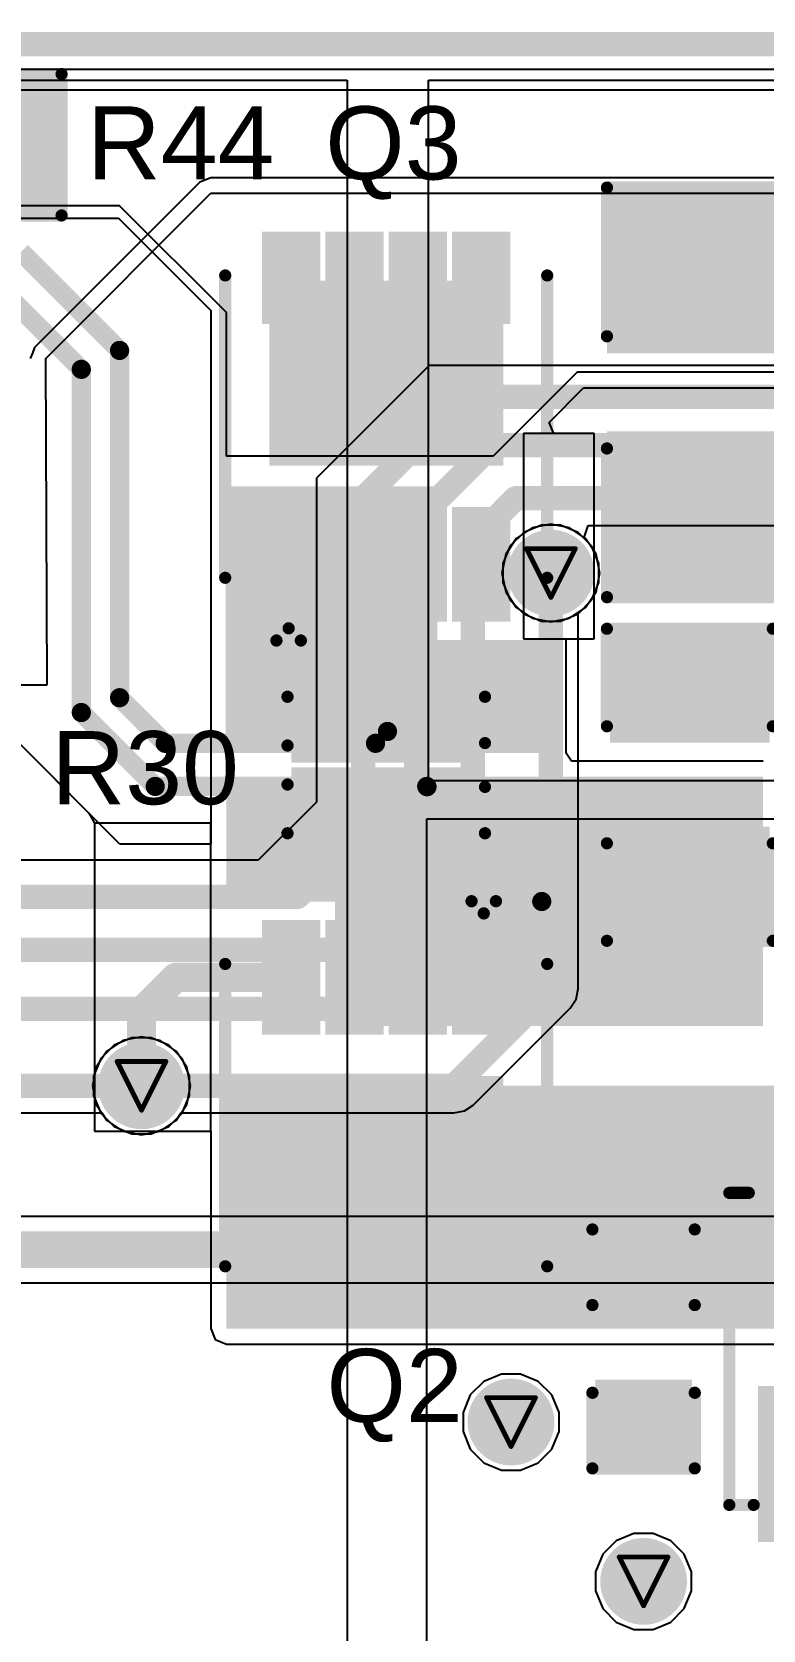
# Model space of a CAD drawing. Header units: inches. Extents: x 0 to 423, y -3 to 110.
# Drawn here: x 24.03 to 31.64, y 62.9 to 79.55 of the extents above; entities that cross this region are included whole.
import ezdxf

# ---------------------------------------------------------------- set-up
doc = ezdxf.new("R2010")
doc.units = ezdxf.units.IN
for name, color, linetype in [('Board Outline', 56, 'Continuous'), ('Bottom Layer', 5, 'Continuous'), ('Bottom Solder', 6, 'Continuous'), ('Drill Drawing', 1, 'Continuous'), ('Mechanical 1', 6, 'Continuous'), ('Mid Layer', 16, 'Continuous'), ('Mid Layer 2', 76, 'Continuous'), ('Top Layer', 1, 'Continuous'), ('Top Overlay', 2, 'Continuous'), ('Top Paste', 8, 'Continuous'), ('Top Solder', 216, 'Continuous'), ('Via Holes', 16, 'Continuous')]:
    doc.layers.add(name, color=color, linetype=linetype)
doc.styles.add('Arial', font='', dxfattribs={"height": 0.2})
doc.styles.get('Arial').set_extended_font_data('Arial')

# ---------------------------------------------------------------- blocks, each defined once
blk = doc.blocks.new('RES_0306_3')
at = {"layer": 'Top Layer'}
for points in [[(-0.575, -0.9), (-0.575, 0.9), (-0.125, 0.9), (-0.125, -0.9)], [(0.125, -0.9), (0.125, 0.9), (0.575, 0.9), (0.575, -0.9)]]:
    blk.add_hatch(color=1, dxfattribs=at).paths.add_polyline_path(points)
at = {"layer": 'Top Paste'}
for points in [[(-0.575, -0.9), (-0.575, 0.9), (-0.125, 0.9), (-0.125, -0.9)], [(0.125, -0.9), (0.125, 0.9), (0.575, 0.9), (0.575, -0.9)]]:
    blk.add_hatch(color=8, dxfattribs=at).paths.add_polyline_path(points)
at = {"layer": 'Top Solder'}
for points in [[(-0.677, -1.002), (-0.677, 1.002), (-0.023, 1.002), (-0.023, -1.002)], [(0.023, -1.002), (0.023, 1.002), (0.677, 1.002), (0.677, -1.002)]]:
    blk.add_hatch(color=216, dxfattribs=at).paths.add_polyline_path(points)
at = {"layer": 'Top Overlay'}
for points in [[(-0.711, 1.041, 0.127, 0.127, 0), (-0.711, -1.016, 0.127, 0.127, 0)], [(-0.711, 1.041, 0.127, 0.127, 0), (-0.203, 1.041, 0.127, 0.127, 0)], [(0.203, 1.041, 0.127, 0.127, 0), (0.711, 1.041, 0.127, 0.127, 0)], [(0.711, 1.041, 0.127, 0.127, 0), (0.711, -1.016, 0.127, 0.127, 0)], [(-0.711, -1.016, 0.127, 0.127, 0), (-0.229, -1.016, 0.127, 0.127, 0)], [(0.229, -1.016, 0.127, 0.127, 0), (0.711, -1.016, 0.127, 0.127, 0)]]:
    blk.add_lwpolyline(points, format="xyseb", dxfattribs=at)
for points in [[(-0.743, 1.041, 0.0635, 0.0635, 1), (-0.679, 1.041, 0.0635, 0.0635, 1)], [(-0.743, 1.041, 0.0635, 0.0635, 1), (-0.679, 1.041, 0.0635, 0.0635, 1)], [(-0.235, 1.041, 0.0635, 0.0635, 1), (-0.171, 1.041, 0.0635, 0.0635, 1)], [(0.171, 1.041, 0.0635, 0.0635, 1), (0.235, 1.041, 0.0635, 0.0635, 1)], [(0.679, 1.041, 0.0635, 0.0635, 1), (0.743, 1.041, 0.0635, 0.0635, 1)], [(0.679, 1.041, 0.0635, 0.0635, 1), (0.743, 1.041, 0.0635, 0.0635, 1)], [(-0.743, -1.016, 0.0635, 0.0635, 1), (-0.679, -1.016, 0.0635, 0.0635, 1)], [(-0.743, -1.016, 0.0635, 0.0635, 1), (-0.679, -1.016, 0.0635, 0.0635, 1)], [(-0.26, -1.016, 0.0635, 0.0635, 1), (-0.197, -1.016, 0.0635, 0.0635, 1)], [(0.197, -1.016, 0.0635, 0.0635, 1), (0.26, -1.016, 0.0635, 0.0635, 1)], [(0.679, -1.016, 0.0635, 0.0635, 1), (0.743, -1.016, 0.0635, 0.0635, 1)], [(0.679, -1.016, 0.0635, 0.0635, 1), (0.743, -1.016, 0.0635, 0.0635, 1)]]:
    blk.add_lwpolyline(points, format="xyseb", close=True, dxfattribs=at)
blk = doc.blocks.new('C____A_10')
at = {"layer": 'Top Layer'}
for points in [[(-1.91, 0.565), (-0.49, 0.565), (-0.49, -0.565), (-1.91, -0.565)], [(0.49, 0.565), (1.91, 0.565), (1.91, -0.565), (0.49, -0.565)]]:
    blk.add_hatch(color=1, dxfattribs=at).paths.add_polyline_path(points)
at = {"layer": 'Top Paste'}
for points in [[(-1.91, 0.565), (-0.49, 0.565), (-0.49, -0.565), (-1.91, -0.565)], [(0.49, 0.565), (1.91, 0.565), (1.91, -0.565), (0.49, -0.565)]]:
    blk.add_hatch(color=8, dxfattribs=at).paths.add_polyline_path(points)
at = {"layer": 'Top Solder'}
for points in [[(-2.012, 0.667), (-0.388, 0.667), (-0.388, -0.667), (-2.012, -0.667)], [(0.388, 0.667), (2.012, 0.667), (2.012, -0.667), (0.388, -0.667)]]:
    blk.add_hatch(color=216, dxfattribs=at).paths.add_polyline_path(points)
at = {"layer": 'Top Overlay'}
for points in [[(1.626, 0.965, 0.127, 0.127, 0), (-1.626, 0.965, 0.127, 0.127, 0)], [(-1.626, 0.762, 0.127, 0.127, 0), (-1.626, 0.965, 0.127, 0.127, 0)], [(1.626, 0.711, 0.127, 0.127, 0), (1.626, 0.965, 0.127, 0.127, 0)], [(-2.419, -0.275, 0.2, 0.2, 0), (-2.419, 0.325, 0.2, 0.2, 0)], [(-2.119, 0.025, 0.2, 0.2, 0), (-2.719, 0.025, 0.2, 0.2, 0)], [(1.626, -0.965, 0.127, 0.127, 0), (1.626, -0.711, 0.127, 0.127, 0)], [(-1.626, -0.965, 0.127, 0.127, 0), (-1.626, -0.762, 0.127, 0.127, 0)], [(1.626, -0.965, 0.127, 0.127, 0), (-1.626, -0.965, 0.127, 0.127, 0)]]:
    blk.add_lwpolyline(points, format="xyseb", dxfattribs=at)
for points in [[(-1.657, 0.965, 0.0635, 0.0635, 1), (-1.594, 0.965, 0.0635, 0.0635, 1)], [(-1.657, 0.965, 0.0635, 0.0635, 1), (-1.594, 0.965, 0.0635, 0.0635, 1)], [(1.594, 0.965, 0.0635, 0.0635, 1), (1.657, 0.965, 0.0635, 0.0635, 1)], [(1.594, 0.965, 0.0635, 0.0635, 1), (1.657, 0.965, 0.0635, 0.0635, 1)], [(-1.657, 0.762, 0.0635, 0.0635, 1), (-1.594, 0.762, 0.0635, 0.0635, 1)], [(1.594, 0.711, 0.0635, 0.0635, 1), (1.657, 0.711, 0.0635, 0.0635, 1)], [(-2.469, 0.325, 0.1, 0.1, 1), (-2.369, 0.325, 0.1, 0.1, 1)], [(-2.769, 0.025, 0.1, 0.1, 1), (-2.669, 0.025, 0.1, 0.1, 1)], [(-2.169, 0.025, 0.1, 0.1, 1), (-2.069, 0.025, 0.1, 0.1, 1)], [(-2.469, -0.275, 0.1, 0.1, 1), (-2.369, -0.275, 0.1, 0.1, 1)], [(1.594, -0.711, 0.0635, 0.0635, 1), (1.657, -0.711, 0.0635, 0.0635, 1)], [(-1.657, -0.762, 0.0635, 0.0635, 1), (-1.594, -0.762, 0.0635, 0.0635, 1)], [(-1.657, -0.965, 0.0635, 0.0635, 1), (-1.594, -0.965, 0.0635, 0.0635, 1)], [(-1.657, -0.965, 0.0635, 0.0635, 1), (-1.594, -0.965, 0.0635, 0.0635, 1)], [(1.594, -0.965, 0.0635, 0.0635, 1), (1.657, -0.965, 0.0635, 0.0635, 1)], [(1.594, -0.965, 0.0635, 0.0635, 1), (1.657, -0.965, 0.0635, 0.0635, 1)]]:
    blk.add_lwpolyline(points, format="xyseb", close=True, dxfattribs=at)
blk = doc.blocks.new('C___0603_11')
at = {"layer": 'Top Layer'}
for points in [[(-0.381, 0.445), (-0.381, -0.445), (-1.143, -0.445), (-1.143, 0.445)], [(1.143, 0.445), (1.143, -0.445), (0.381, -0.445), (0.381, 0.445)]]:
    blk.add_hatch(color=1, dxfattribs=at).paths.add_polyline_path(points)
at = {"layer": 'Top Paste'}
for points in [[(-0.381, 0.445), (-0.381, -0.445), (-1.143, -0.445), (-1.143, 0.445)], [(1.143, 0.445), (1.143, -0.445), (0.381, -0.445), (0.381, 0.445)]]:
    blk.add_hatch(color=8, dxfattribs=at).paths.add_polyline_path(points)
at = {"layer": 'Top Solder'}
for points in [[(-0.321, 0.504), (-0.321, -0.504), (-1.203, -0.504), (-1.203, 0.504)], [(1.203, 0.504), (1.203, -0.504), (0.321, -0.504), (0.321, 0.504)]]:
    blk.add_hatch(color=216, dxfattribs=at).paths.add_polyline_path(points)
at = {"layer": 'Top Overlay'}
for points in [[(-1.245, 0.533, 0.127, 0.127, 0), (-1.245, -0.533, 0.127, 0.127, 0)], [(-1.245, 0.533, 0.127, 0.127, 0), (-0.457, 0.533, 0.127, 0.127, 0)], [(0.457, 0.533, 0.127, 0.127, 0), (1.245, 0.533, 0.127, 0.127, 0)], [(1.245, 0.533, 0.127, 0.127, 0), (1.245, -0.533, 0.127, 0.127, 0)], [(-1.245, -0.533, 0.127, 0.127, 0), (-0.457, -0.533, 0.127, 0.127, 0)], [(0.457, -0.533, 0.127, 0.127, 0), (1.245, -0.533, 0.127, 0.127, 0)]]:
    blk.add_lwpolyline(points, format="xyseb", dxfattribs=at)
for points in [[(-1.276, 0.533, 0.0635, 0.0635, 1), (-1.213, 0.533, 0.0635, 0.0635, 1)], [(-1.276, 0.533, 0.0635, 0.0635, 1), (-1.213, 0.533, 0.0635, 0.0635, 1)], [(-0.489, 0.533, 0.0635, 0.0635, 1), (-0.425, 0.533, 0.0635, 0.0635, 1)], [(0.425, 0.533, 0.0635, 0.0635, 1), (0.489, 0.533, 0.0635, 0.0635, 1)], [(1.213, 0.533, 0.0635, 0.0635, 1), (1.276, 0.533, 0.0635, 0.0635, 1)], [(1.213, 0.533, 0.0635, 0.0635, 1), (1.276, 0.533, 0.0635, 0.0635, 1)], [(-1.276, -0.533, 0.0635, 0.0635, 1), (-1.213, -0.533, 0.0635, 0.0635, 1)], [(-1.276, -0.533, 0.0635, 0.0635, 1), (-1.213, -0.533, 0.0635, 0.0635, 1)], [(-0.489, -0.533, 0.0635, 0.0635, 1), (-0.425, -0.533, 0.0635, 0.0635, 1)], [(0.425, -0.533, 0.0635, 0.0635, 1), (0.489, -0.533, 0.0635, 0.0635, 1)], [(1.213, -0.533, 0.0635, 0.0635, 1), (1.276, -0.533, 0.0635, 0.0635, 1)], [(1.213, -0.533, 0.0635, 0.0635, 1), (1.276, -0.533, 0.0635, 0.0635, 1)]]:
    blk.add_lwpolyline(points, format="xyseb", close=True, dxfattribs=at)
blk = doc.blocks.new('RES_0805_13')
at = {"layer": 'Top Layer'}
for points in [[(-1.524, 0.635), (-0.508, 0.635), (-0.508, -0.635), (-1.524, -0.635)], [(0.508, 0.635), (1.524, 0.635), (1.524, -0.635), (0.508, -0.635)]]:
    blk.add_hatch(color=1, dxfattribs=at).paths.add_polyline_path(points)
at = {"layer": 'Top Paste'}
for points in [[(-1.524, 0.635), (-0.508, 0.635), (-0.508, -0.635), (-1.524, -0.635)], [(0.508, 0.635), (1.524, 0.635), (1.524, -0.635), (0.508, -0.635)]]:
    blk.add_hatch(color=8, dxfattribs=at).paths.add_polyline_path(points)
at = {"layer": 'Top Solder'}
for points in [[(-1.6256, 0.7366), (-0.4064, 0.7366), (-0.4064, -0.7366), (-1.6256, -0.7366)], [(0.4064, 0.7366), (1.6256, 0.7366), (1.6256, -0.7366), (0.4064, -0.7366)]]:
    blk.add_hatch(color=216, dxfattribs=at).paths.add_polyline_path(points)
at = {"layer": 'Top Overlay'}
for points in [[(-1.6256, -0.7366, 0.127, 0.127, 0), (-1.6256, 0.7366, 0.127, 0.127, 0)], [(-1.6256, 0.7366, 0.127, 0.127, 0), (1.6256, 0.7366, 0.127, 0.127, 0)], [(1.6256, -0.7366, 0.127, 0.127, 0), (1.6256, 0.7366, 0.127, 0.127, 0)], [(-1.6256, -0.7366, 0.127, 0.127, 0), (1.6256, -0.7366, 0.127, 0.127, 0)]]:
    blk.add_lwpolyline(points, format="xyseb", dxfattribs=at)
for points in [[(-1.65735, 0.7366, 0.0635, 0.0635, 1), (-1.59385, 0.7366, 0.0635, 0.0635, 1)], [(-1.65735, 0.7366, 0.0635, 0.0635, 1), (-1.59385, 0.7366, 0.0635, 0.0635, 1)], [(1.59385, 0.7366, 0.0635, 0.0635, 1), (1.65735, 0.7366, 0.0635, 0.0635, 1)], [(1.59385, 0.7366, 0.0635, 0.0635, 1), (1.65735, 0.7366, 0.0635, 0.0635, 1)], [(-1.65735, -0.7366, 0.0635, 0.0635, 1), (-1.59385, -0.7366, 0.0635, 0.0635, 1)], [(-1.65735, -0.7366, 0.0635, 0.0635, 1), (-1.59385, -0.7366, 0.0635, 0.0635, 1)], [(1.59385, -0.7366, 0.0635, 0.0635, 1), (1.65735, -0.7366, 0.0635, 0.0635, 1)], [(1.59385, -0.7366, 0.0635, 0.0635, 1), (1.65735, -0.7366, 0.0635, 0.0635, 1)]]:
    blk.add_lwpolyline(points, format="xyseb", close=True, dxfattribs=at)
blk = doc.blocks.new('P____PAK__1212_8_18')
at = {"layer": 'Top Layer'}
for points in [[(-1.987, 1.193), (-0.997, 1.193), (-0.997, 0.788), (-1.987, 0.788)], [(1.113, 1.193), (1.873, 1.193), (1.873, 0.788), (1.113, 0.788)], [(-0.362, 1.117), (1.363, 1.117), (1.363, -1.117), (-0.362, -1.117)], [(-1.987, 0.532), (-0.997, 0.532), (-0.997, 0.127), (-1.987, 0.127)], [(1.113, 0.532), (1.873, 0.532), (1.873, 0.127), (1.113, 0.127)], [(-1.987, -0.127), (-0.997, -0.127), (-0.997, -0.532), (-1.987, -0.532)], [(1.113, -0.127), (1.873, -0.127), (1.873, -0.532), (1.113, -0.532)], [(-1.987, -0.788), (-0.997, -0.788), (-0.997, -1.193), (-1.987, -1.193)], [(1.113, -0.788), (1.873, -0.788), (1.873, -1.193), (1.113, -1.193)]]:
    blk.add_hatch(color=1, dxfattribs=at).paths.add_polyline_path(points)
at = {"layer": 'Top Paste'}
for points in [[(-1.987, 1.193), (-0.997, 1.193), (-0.997, 0.788), (-1.987, 0.788)], [(1.113, 1.193), (1.873, 1.193), (1.873, 0.788), (1.113, 0.788)], [(-0.362, 1.117), (1.363, 1.117), (1.363, -1.117), (-0.362, -1.117)], [(-1.987, 0.532), (-0.997, 0.532), (-0.997, 0.127), (-1.987, 0.127)], [(1.113, 0.532), (1.873, 0.532), (1.873, 0.127), (1.113, 0.127)], [(-1.987, -0.127), (-0.997, -0.127), (-0.997, -0.532), (-1.987, -0.532)], [(1.113, -0.127), (1.873, -0.127), (1.873, -0.532), (1.113, -0.532)], [(-1.987, -0.788), (-0.997, -0.788), (-0.997, -1.193), (-1.987, -1.193)], [(1.113, -0.788), (1.873, -0.788), (1.873, -1.193), (1.113, -1.193)]]:
    blk.add_hatch(color=8, dxfattribs=at).paths.add_polyline_path(points)
at = {"layer": 'Top Solder'}
for points in [[(-2.089, 1.294), (-0.896, 1.294), (-0.896, 0.686), (-2.089, 0.686)], [(-0.464, 1.219), (1.464, 1.219), (1.464, -1.219), (-0.464, -1.219)], [(1.011, 1.294), (1.974, 1.294), (1.974, 0.686), (1.011, 0.686)], [(-2.089, 0.634), (-0.896, 0.634), (-0.896, 0.026), (-2.089, 0.026)], [(1.011, 0.634), (1.974, 0.634), (1.974, 0.026), (1.011, 0.026)], [(-2.089, -0.026), (-0.896, -0.026), (-0.896, -0.634), (-2.089, -0.634)], [(1.011, -0.026), (1.974, -0.026), (1.974, -0.634), (1.011, -0.634)], [(-2.089, -0.686), (-0.896, -0.686), (-0.896, -1.294), (-2.089, -1.294)], [(1.011, -0.686), (1.974, -0.686), (1.974, -1.294), (1.011, -1.294)]]:
    blk.add_hatch(color=216, dxfattribs=at).paths.add_polyline_path(points)
at = {"layer": 'Top Overlay'}
for points in [[(-1.632, 1.677, 0.127, 0.127, 0), (1.518, 1.677, 0.127, 0.127, 0)], [(-2.286, 1.143, 0.127, 0.127, 0), (-2.159, 1.016, 0.127, 0.127, 0)], [(-2.286, 1.143, 0.127, 0.127, 0), (-2.286, 0.889, 0.127, 0.127, 0)], [(-2.159, 1.016, 0.127, 0.127, 0), (-2.286, 0.889, 0.127, 0.127, 0)], [(-1.632, -1.677, 0.127, 0.127, 0), (1.518, -1.677, 0.127, 0.127, 0)]]:
    blk.add_lwpolyline(points, format="xyseb", dxfattribs=at)
for points in [[(-1.664, 1.677, 0.0635, 0.0635, 1), (-1.601, 1.677, 0.0635, 0.0635, 1)], [(1.486, 1.677, 0.0635, 0.0635, 1), (1.549, 1.677, 0.0635, 0.0635, 1)], [(-2.318, 1.143, 0.0635, 0.0635, 1), (-2.254, 1.143, 0.0635, 0.0635, 1)], [(-2.318, 1.143, 0.0635, 0.0635, 1), (-2.254, 1.143, 0.0635, 0.0635, 1)], [(-2.191, 1.016, 0.0635, 0.0635, 1), (-2.127, 1.016, 0.0635, 0.0635, 1)], [(-2.191, 1.016, 0.0635, 0.0635, 1), (-2.127, 1.016, 0.0635, 0.0635, 1)], [(-2.318, 0.889, 0.0635, 0.0635, 1), (-2.254, 0.889, 0.0635, 0.0635, 1)], [(-2.318, 0.889, 0.0635, 0.0635, 1), (-2.254, 0.889, 0.0635, 0.0635, 1)], [(-1.664, -1.677, 0.0635, 0.0635, 1), (-1.601, -1.677, 0.0635, 0.0635, 1)], [(1.486, -1.677, 0.0635, 0.0635, 1), (1.549, -1.677, 0.0635, 0.0635, 1)]]:
    blk.add_lwpolyline(points, format="xyseb", close=True, dxfattribs=at)
blk = doc.blocks.new('P____PAK__1212_8_19')
at = {"layer": 'Top Layer'}
for points in [[(-1.987, 1.193), (-0.997, 1.193), (-0.997, 0.788), (-1.987, 0.788)], [(1.113, 1.193), (1.873, 1.193), (1.873, 0.788), (1.113, 0.788)], [(-0.362, 1.117), (1.363, 1.117), (1.363, -1.117), (-0.362, -1.117)], [(-1.987, 0.532), (-0.997, 0.532), (-0.997, 0.127), (-1.987, 0.127)], [(1.113, 0.532), (1.873, 0.532), (1.873, 0.127), (1.113, 0.127)], [(-1.987, -0.127), (-0.997, -0.127), (-0.997, -0.532), (-1.987, -0.532)], [(1.113, -0.127), (1.873, -0.127), (1.873, -0.532), (1.113, -0.532)], [(-1.987, -0.788), (-0.997, -0.788), (-0.997, -1.193), (-1.987, -1.193)], [(1.113, -0.788), (1.873, -0.788), (1.873, -1.193), (1.113, -1.193)]]:
    blk.add_hatch(color=1, dxfattribs=at).paths.add_polyline_path(points)
at = {"layer": 'Top Paste'}
for points in [[(-1.987, 1.193), (-0.997, 1.193), (-0.997, 0.788), (-1.987, 0.788)], [(1.113, 1.193), (1.873, 1.193), (1.873, 0.788), (1.113, 0.788)], [(-0.362, 1.117), (1.363, 1.117), (1.363, -1.117), (-0.362, -1.117)], [(-1.987, 0.532), (-0.997, 0.532), (-0.997, 0.127), (-1.987, 0.127)], [(1.113, 0.532), (1.873, 0.532), (1.873, 0.127), (1.113, 0.127)], [(-1.987, -0.127), (-0.997, -0.127), (-0.997, -0.532), (-1.987, -0.532)], [(1.113, -0.127), (1.873, -0.127), (1.873, -0.532), (1.113, -0.532)], [(-1.987, -0.788), (-0.997, -0.788), (-0.997, -1.193), (-1.987, -1.193)], [(1.113, -0.788), (1.873, -0.788), (1.873, -1.193), (1.113, -1.193)]]:
    blk.add_hatch(color=8, dxfattribs=at).paths.add_polyline_path(points)
at = {"layer": 'Top Solder'}
for points in [[(-2.089, 1.294), (-0.896, 1.294), (-0.896, 0.686), (-2.089, 0.686)], [(-0.464, 1.219), (1.464, 1.219), (1.464, -1.219), (-0.464, -1.219)], [(1.011, 1.294), (1.974, 1.294), (1.974, 0.686), (1.011, 0.686)], [(-2.089, 0.634), (-0.896, 0.634), (-0.896, 0.026), (-2.089, 0.026)], [(1.011, 0.634), (1.974, 0.634), (1.974, 0.026), (1.011, 0.026)], [(-2.089, -0.026), (-0.896, -0.026), (-0.896, -0.634), (-2.089, -0.634)], [(1.011, -0.026), (1.974, -0.026), (1.974, -0.634), (1.011, -0.634)], [(-2.089, -0.686), (-0.896, -0.686), (-0.896, -1.294), (-2.089, -1.294)], [(1.011, -0.686), (1.974, -0.686), (1.974, -1.294), (1.011, -1.294)]]:
    blk.add_hatch(color=216, dxfattribs=at).paths.add_polyline_path(points)
at = {"layer": 'Top Overlay'}
for points in [[(1.518, 1.677, 0.127, 0.127, 0), (-1.632, 1.677, 0.127, 0.127, 0)], [(-2.159, 1.016, 0.127, 0.127, 0), (-2.286, 1.143, 0.127, 0.127, 0)], [(-2.286, 0.889, 0.127, 0.127, 0), (-2.286, 1.143, 0.127, 0.127, 0)], [(-2.286, 0.889, 0.127, 0.127, 0), (-2.159, 1.016, 0.127, 0.127, 0)], [(1.518, -1.677, 0.127, 0.127, 0), (-1.632, -1.677, 0.127, 0.127, 0)]]:
    blk.add_lwpolyline(points, format="xyseb", dxfattribs=at)
for points in [[(-1.664, 1.677, 0.0635, 0.0635, 1), (-1.601, 1.677, 0.0635, 0.0635, 1)], [(1.486, 1.677, 0.0635, 0.0635, 1), (1.549, 1.677, 0.0635, 0.0635, 1)], [(-2.318, 1.143, 0.0635, 0.0635, 1), (-2.254, 1.143, 0.0635, 0.0635, 1)], [(-2.318, 1.143, 0.0635, 0.0635, 1), (-2.254, 1.143, 0.0635, 0.0635, 1)], [(-2.191, 1.016, 0.0635, 0.0635, 1), (-2.127, 1.016, 0.0635, 0.0635, 1)], [(-2.191, 1.016, 0.0635, 0.0635, 1), (-2.127, 1.016, 0.0635, 0.0635, 1)], [(-2.318, 0.889, 0.0635, 0.0635, 1), (-2.254, 0.889, 0.0635, 0.0635, 1)], [(-2.318, 0.889, 0.0635, 0.0635, 1), (-2.254, 0.889, 0.0635, 0.0635, 1)], [(-1.664, -1.677, 0.0635, 0.0635, 1), (-1.601, -1.677, 0.0635, 0.0635, 1)], [(1.486, -1.677, 0.0635, 0.0635, 1), (1.549, -1.677, 0.0635, 0.0635, 1)]]:
    blk.add_lwpolyline(points, format="xyseb", close=True, dxfattribs=at)
blk = doc.blocks.new('C___1210_43')
at = {"layer": 'Top Layer'}
for points in [[(-2.032, 1.397), (-0.508, 1.397), (-0.508, -1.397), (-2.032, -1.397)], [(0.508, 1.397), (2.032, 1.397), (2.032, -1.397), (0.508, -1.397)]]:
    blk.add_hatch(color=1, dxfattribs=at).paths.add_polyline_path(points)
at = {"layer": 'Top Paste'}
for points in [[(-2.032, 1.397), (-0.508, 1.397), (-0.508, -1.397), (-2.032, -1.397)], [(0.508, 1.397), (2.032, 1.397), (2.032, -1.397), (0.508, -1.397)]]:
    blk.add_hatch(color=8, dxfattribs=at).paths.add_polyline_path(points)
at = {"layer": 'Top Solder'}
for points in [[(-2.1336, 1.4986), (-0.4064, 1.4986), (-0.4064, -1.4986), (-2.1336, -1.4986)], [(0.4064, 1.4986), (2.1336, 1.4986), (2.1336, -1.4986), (0.4064, -1.4986)]]:
    blk.add_hatch(color=216, dxfattribs=at).paths.add_polyline_path(points)
at = {"layer": 'Top Overlay'}
for points in [[(-2.1336, 1.4986, 0.127, 0.127, 0), (-0.5842, 1.4986, 0.127, 0.127, 0)], [(-2.1336, 1.4986, 0.127, 0.127, 0), (-2.1336, -1.4986, 0.127, 0.127, 0)], [(0.5842, 1.4986, 0.127, 0.127, 0), (2.1336, 1.4986, 0.127, 0.127, 0)], [(2.1336, 1.4986, 0.127, 0.127, 0), (2.1336, -1.4986, 0.127, 0.127, 0)], [(-2.1336, -1.4986, 0.127, 0.127, 0), (-0.5842, -1.4986, 0.127, 0.127, 0)], [(0.5842, -1.4986, 0.127, 0.127, 0), (2.1336, -1.4986, 0.127, 0.127, 0)]]:
    blk.add_lwpolyline(points, format="xyseb", dxfattribs=at)
for points in [[(-2.16535, 1.4986, 0.0635, 0.0635, 1), (-2.10185, 1.4986, 0.0635, 0.0635, 1)], [(-2.16535, 1.4986, 0.0635, 0.0635, 1), (-2.10185, 1.4986, 0.0635, 0.0635, 1)], [(-0.61595, 1.4986, 0.0635, 0.0635, 1), (-0.55245, 1.4986, 0.0635, 0.0635, 1)], [(0.55245, 1.4986, 0.0635, 0.0635, 1), (0.61595, 1.4986, 0.0635, 0.0635, 1)], [(2.10185, 1.4986, 0.0635, 0.0635, 1), (2.16535, 1.4986, 0.0635, 0.0635, 1)], [(2.10185, 1.4986, 0.0635, 0.0635, 1), (2.16535, 1.4986, 0.0635, 0.0635, 1)], [(-2.16535, -1.4986, 0.0635, 0.0635, 1), (-2.10185, -1.4986, 0.0635, 0.0635, 1)], [(-2.16535, -1.4986, 0.0635, 0.0635, 1), (-2.10185, -1.4986, 0.0635, 0.0635, 1)], [(-0.61595, -1.4986, 0.0635, 0.0635, 1), (-0.55245, -1.4986, 0.0635, 0.0635, 1)], [(0.55245, -1.4986, 0.0635, 0.0635, 1), (0.61595, -1.4986, 0.0635, 0.0635, 1)], [(2.10185, -1.4986, 0.0635, 0.0635, 1), (2.16535, -1.4986, 0.0635, 0.0635, 1)], [(2.10185, -1.4986, 0.0635, 0.0635, 1), (2.16535, -1.4986, 0.0635, 0.0635, 1)]]:
    blk.add_lwpolyline(points, format="xyseb", close=True, dxfattribs=at)
blk = doc.blocks.new('C___0805_44')
at = {"layer": 'Top Layer'}
for points in [[(-1.524, 0.762), (-0.508, 0.762), (-0.508, -0.762), (-1.524, -0.762)], [(0.508, 0.762), (1.524, 0.762), (1.524, -0.762), (0.508, -0.762)]]:
    blk.add_hatch(color=1, dxfattribs=at).paths.add_polyline_path(points)
at = {"layer": 'Top Paste'}
for points in [[(-1.524, 0.762), (-0.508, 0.762), (-0.508, -0.762), (-1.524, -0.762)], [(0.508, 0.762), (1.524, 0.762), (1.524, -0.762), (0.508, -0.762)]]:
    blk.add_hatch(color=8, dxfattribs=at).paths.add_polyline_path(points)
at = {"layer": 'Top Solder'}
for points in [[(-1.594, 0.832), (-0.438, 0.832), (-0.438, -0.832), (-1.594, -0.832)], [(0.438, 0.832), (1.594, 0.832), (1.594, -0.832), (0.438, -0.832)]]:
    blk.add_hatch(color=216, dxfattribs=at).paths.add_polyline_path(points)
at = {"layer": 'Top Overlay'}
for points in [[(-0.61, 0.864, 0.127, 0.127, 0), (-1.626, 0.864, 0.127, 0.127, 0)], [(-1.626, -0.864, 0.127, 0.127, 0), (-1.626, 0.864, 0.127, 0.127, 0)], [(1.626, 0.864, 0.127, 0.127, 0), (0.61, 0.864, 0.127, 0.127, 0)], [(1.626, -0.864, 0.127, 0.127, 0), (1.626, 0.864, 0.127, 0.127, 0)], [(-0.61, -0.864, 0.127, 0.127, 0), (-1.626, -0.864, 0.127, 0.127, 0)], [(1.626, -0.864, 0.127, 0.127, 0), (0.61, -0.864, 0.127, 0.127, 0)]]:
    blk.add_lwpolyline(points, format="xyseb", dxfattribs=at)
for points in [[(-1.657, 0.864, 0.0635, 0.0635, 1), (-1.594, 0.864, 0.0635, 0.0635, 1)], [(-1.657, 0.864, 0.0635, 0.0635, 1), (-1.594, 0.864, 0.0635, 0.0635, 1)], [(-0.641, 0.864, 0.0635, 0.0635, 1), (-0.578, 0.864, 0.0635, 0.0635, 1)], [(0.578, 0.864, 0.0635, 0.0635, 1), (0.641, 0.864, 0.0635, 0.0635, 1)], [(1.594, 0.864, 0.0635, 0.0635, 1), (1.657, 0.864, 0.0635, 0.0635, 1)], [(1.594, 0.864, 0.0635, 0.0635, 1), (1.657, 0.864, 0.0635, 0.0635, 1)], [(-1.657, -0.864, 0.0635, 0.0635, 1), (-1.594, -0.864, 0.0635, 0.0635, 1)], [(-1.657, -0.864, 0.0635, 0.0635, 1), (-1.594, -0.864, 0.0635, 0.0635, 1)], [(-0.641, -0.864, 0.0635, 0.0635, 1), (-0.578, -0.864, 0.0635, 0.0635, 1)], [(0.578, -0.864, 0.0635, 0.0635, 1), (0.641, -0.864, 0.0635, 0.0635, 1)], [(1.594, -0.864, 0.0635, 0.0635, 1), (1.657, -0.864, 0.0635, 0.0635, 1)], [(1.594, -0.864, 0.0635, 0.0635, 1), (1.657, -0.864, 0.0635, 0.0635, 1)]]:
    blk.add_lwpolyline(points, format="xyseb", close=True, dxfattribs=at)

msp = doc.modelspace()

# ---------------------------------------------------------------- hatches: boundary and pattern name
at = {"layer": 'Bottom Layer'}
h = msp.add_hatch(color=5, dxfattribs=at)
edge = h.paths.add_edge_path()
edge.add_arc((29.435, 73.91), 0.35, 0, 360)
h = msp.add_hatch(color=5, dxfattribs=at)
edge = h.paths.add_edge_path()
edge.add_arc((25.17, 68.568), 0.35, 0, 360)
h = msp.add_hatch(color=5, dxfattribs=at)
edge = h.paths.add_edge_path()
edge.add_arc((29.019, 65.065), 0.35, 0, 360)
h = msp.add_hatch(color=5, dxfattribs=at)
edge = h.paths.add_edge_path()
edge.add_arc((30.4, 63.405), 0.35, 0, 360)
at = {"layer": 'Bottom Solder'}
h = msp.add_hatch(color=6, dxfattribs=at)
edge = h.paths.add_edge_path()
edge.add_arc((29.435, 73.91), 0.452, 0, 360)
h = msp.add_hatch(color=6, dxfattribs=at)
edge = h.paths.add_edge_path()
edge.add_arc((25.17, 68.568), 0.452, 0, 360)
h = msp.add_hatch(color=6, dxfattribs=at)
edge = h.paths.add_edge_path()
edge.add_arc((29.019, 65.065), 0.452, 0, 360)
h = msp.add_hatch(color=6, dxfattribs=at)
edge = h.paths.add_edge_path()
edge.add_arc((30.4, 63.405), 0.452, 0, 360)
at = {"layer": 'Mid Layer'}
h = msp.add_hatch(color=16, dxfattribs=at)
edge = h.paths.add_edge_path()
edge.add_arc((29.435, 73.91), 0.35, 0, 360)
h = msp.add_hatch(color=16, dxfattribs=at)
edge = h.paths.add_edge_path()
edge.add_arc((25.17, 68.568), 0.35, 0, 360)
h = msp.add_hatch(color=16, dxfattribs=at)
edge = h.paths.add_edge_path()
edge.add_arc((29.019, 65.065), 0.35, 0, 360)
h = msp.add_hatch(color=16, dxfattribs=at)
edge = h.paths.add_edge_path()
edge.add_arc((30.4, 63.405), 0.35, 0, 360)
at = {"layer": 'Mid Layer 2'}
h = msp.add_hatch(color=76, dxfattribs=at)
edge = h.paths.add_edge_path()
edge.add_arc((29.435, 73.91), 0.35, 0, 360)
h = msp.add_hatch(color=76, dxfattribs=at)
edge = h.paths.add_edge_path()
edge.add_arc((25.17, 68.568), 0.35, 0, 360)
h = msp.add_hatch(color=76, dxfattribs=at)
edge = h.paths.add_edge_path()
edge.add_arc((29.019, 65.065), 0.35, 0, 360)
h = msp.add_hatch(color=76, dxfattribs=at)
edge = h.paths.add_edge_path()
edge.add_arc((30.4, 63.405), 0.35, 0, 360)
at = {"layer": 'Top Layer'}
for points in [[(26.046, 72.035), (28.252, 72.035), (28.252, 74.812), (26.046, 74.812)], [(29.43, 73.214), (26.046, 73.214), (26.046, 72.035), (29.43, 72.035)], [(26.054, 70.485), (31.644, 70.485), (31.644, 71.787), (26.054, 71.787)], [(27.187, 69.19), (31.644, 69.19), (31.644, 71.787), (27.187, 71.787)], [(26.054, 66.039), (36.826, 66.039), (36.826, 68.568), (26.054, 68.568)]]:
    msp.add_hatch(color=1, dxfattribs=at).paths.add_polyline_path(points)
h = msp.add_hatch(color=1, dxfattribs=at)
edge = h.paths.add_edge_path()
edge.add_arc((29.435, 73.91), 0.35, 0, 360)
h = msp.add_hatch(color=1, dxfattribs=at)
edge = h.paths.add_edge_path()
edge.add_arc((25.17, 68.568), 0.35, 0, 360)
h = msp.add_hatch(color=1, dxfattribs=at)
edge = h.paths.add_edge_path()
edge.add_arc((29.019, 65.065), 0.35, 0, 360)
h = msp.add_hatch(color=1, dxfattribs=at)
edge = h.paths.add_edge_path()
edge.add_arc((30.4, 63.405), 0.35, 0, 360)
at = {"layer": 'Top Solder'}
h = msp.add_hatch(color=216, dxfattribs=at)
edge = h.paths.add_edge_path()
edge.add_arc((29.435, 73.91), 0.452, 0, 360)
h = msp.add_hatch(color=216, dxfattribs=at)
edge = h.paths.add_edge_path()
edge.add_arc((25.17, 68.568), 0.452, 0, 360)
h = msp.add_hatch(color=216, dxfattribs=at)
edge = h.paths.add_edge_path()
edge.add_arc((29.019, 65.065), 0.452, 0, 360)
h = msp.add_hatch(color=216, dxfattribs=at)
edge = h.paths.add_edge_path()
edge.add_arc((30.4, 63.405), 0.452, 0, 360)
at = {"layer": 'Via Holes'}
h = msp.add_hatch(color=7, dxfattribs=at)
edge = h.paths.add_edge_path()
edge.add_arc((29.435, 73.91), 0.25, 0, 360)
h = msp.add_hatch(color=7, dxfattribs=at)
edge = h.paths.add_edge_path()
edge.add_arc((25.17, 68.568), 0.25, 0, 360)
h = msp.add_hatch(color=7, dxfattribs=at)
edge = h.paths.add_edge_path()
edge.add_arc((29.019, 65.065), 0.25, 0, 360)
h = msp.add_hatch(color=7, dxfattribs=at)
edge = h.paths.add_edge_path()
edge.add_arc((30.4, 63.405), 0.25, 0, 360)

# ---------------------------------------------------------------- linework, layer by layer
at = {"layer": 'Board Outline'}
msp.add_lwpolyline([(0.02, 79.42, 0.254, 0.254, 0), (64.06, 79.42, 0.254, 0.254, 0)], format="xyseb", dxfattribs=at)
at = {"layer": 'Bottom Layer'}
for p, q in [((18.586, 79.161), (50.535, 79.161)), ((25.779, 77.981), (24.057, 76.258)), ((25.894, 78.028), (25.779, 77.981)), ((39.502, 78.028), (25.894, 78.028)), ((24.172, 76.144), (25.894, 77.866)), ((25.894, 77.866), (39.502, 77.866)), ((24.057, 76.258), (24.033, 76.201)), ((24.057, 76.258), (24.057, 76.258)), ((24.057, 76.258), (24.057, 76.258)), ((24.033, 76.201), (24.01, 76.144)), ((24.189, 72.746), (24.172, 76.144)), ((28.166, 76.073), (26.992, 74.899)), ((39.502, 76.073), (28.166, 76.073)), ((26.992, 74.899), (26.992, 71.522)), ((29.782, 74.279), (29.821, 74.406)), ((29.795, 74.271), (29.782, 74.279)), ((29.906, 74.105), (29.795, 74.271)), ((29.821, 74.406), (49.88, 74.406)), ((29.945, 73.91), (29.906, 74.105)), ((29.906, 73.715), (29.945, 73.91)), ((29.795, 73.55), (29.906, 73.715)), ((29.717, 73.498), (29.795, 73.55)), ((29.717, 69.577), (29.717, 73.498)), ((19.38, 72.746), (24.189, 72.746)), ((26.992, 71.522), (26.387, 70.917)), ((26.387, 70.917), (19.38, 70.917)), ((29.634, 69.377), (29.696, 69.469)), ((29.696, 69.469), (29.717, 69.577)), ((29.717, 69.577), (29.717, 69.577)), ((28.625, 68.368), (29.634, 69.377)), ((13.559, 68.285), (24.758, 68.285)), ((24.758, 68.285), (24.81, 68.207)), ((25.531, 68.207), (25.583, 68.285)), ((25.583, 68.285), (28.425, 68.285)), ((28.425, 68.285), (28.533, 68.307)), ((28.425, 68.285), (28.425, 68.285)), ((28.533, 68.307), (28.625, 68.368)), ((24.81, 68.207), (24.975, 68.097)), ((24.975, 68.097), (25.17, 68.058)), ((25.17, 68.058), (25.365, 68.097)), ((25.365, 68.097), (25.531, 68.207)), ((32.687, 67.208), (13.383, 67.208)), ((5.946, 66.514), (32.831, 66.514))]:
    msp.add_line(p, q, dxfattribs=at)
for points in [[(27.478, 74.685, 0.254, 0.254, 0), (28.538, 75.745, 0.254, 0.254, 0)], [(28.538, 75.745, 0.254, 0.254, 0), (48.672, 75.745, 0.254, 0.254, 0)], [(28.03, 74.452, 0.254, 0.254, 0), (28.822, 75.243, 0.254, 0.254, 0)], [(28.822, 75.243, 0.254, 0.254, 0), (49.206, 75.243, 0.254, 0.254, 0)], [(27.478, 71.216, 0.254, 0.254, 0), (27.478, 74.685, 0.254, 0.254, 0)], [(28.621, 74.242, 0.254, 0.254, 0), (29.067, 74.689, 0.254, 0.254, 0)], [(29.067, 74.689, 0.254, 0.254, 0), (49.88, 74.689, 0.254, 0.254, 0)], [(28.03, 70.825, 0.254, 0.254, 0), (28.03, 74.452, 0.254, 0.254, 0)], [(28.621, 70.492, 0.254, 0.254, 0), (28.621, 74.242, 0.254, 0.254, 0)], [(29.435, 69.577, 0.254, 0.254, 0), (29.435, 73.91, 0.254, 0.254, 0)], [(26.799, 70.538, 0.254, 0.254, 0), (27.478, 71.216, 0.254, 0.254, 0)], [(27.189, 69.984, 0.254, 0.254, 0), (28.03, 70.825, 0.254, 0.254, 0)], [(15.568, 70.538, 0.254, 0.254, 0), (26.799, 70.538, 0.254, 0.254, 0)], [(27.498, 69.369, 0.254, 0.254, 0), (28.621, 70.492, 0.254, 0.254, 0)], [(15.14, 69.984, 0.254, 0.254, 0), (27.189, 69.984, 0.254, 0.254, 0)], [(28.425, 68.568, 0.254, 0.254, 0), (29.435, 69.577, 0.254, 0.254, 0)], [(14.737, 69.369, 0.254, 0.254, 0), (27.498, 69.369, 0.254, 0.254, 0)], [(13.559, 68.568, 0.254, 0.254, 0), (28.425, 68.568, 0.254, 0.254, 0)], [(13.24, 66.861, 0.381, 0.381, 0), (32.831, 66.861, 0.381, 0.381, 0)]]:
    msp.add_lwpolyline(points, format="xyseb", dxfattribs=at)
for points in [[(28.475, 75.745, 0.127, 0.127, 1), (28.602, 75.745, 0.127, 0.127, 1)], [(28.475, 75.745, 0.127, 0.127, 1), (28.602, 75.745, 0.127, 0.127, 1)], [(28.759, 75.243, 0.127, 0.127, 1), (28.886, 75.243, 0.127, 0.127, 1)], [(28.759, 75.243, 0.127, 0.127, 1), (28.886, 75.243, 0.127, 0.127, 1)], [(27.414, 74.685, 0.127, 0.127, 1), (27.541, 74.685, 0.127, 0.127, 1)], [(27.414, 74.685, 0.127, 0.127, 1), (27.541, 74.685, 0.127, 0.127, 1)], [(29.004, 74.689, 0.127, 0.127, 1), (29.131, 74.689, 0.127, 0.127, 1)], [(29.004, 74.689, 0.127, 0.127, 1), (29.131, 74.689, 0.127, 0.127, 1)], [(27.967, 74.452, 0.127, 0.127, 1), (28.094, 74.452, 0.127, 0.127, 1)], [(27.967, 74.452, 0.127, 0.127, 1), (28.094, 74.452, 0.127, 0.127, 1)], [(28.557, 74.242, 0.127, 0.127, 1), (28.684, 74.242, 0.127, 0.127, 1)], [(28.557, 74.242, 0.127, 0.127, 1), (28.684, 74.242, 0.127, 0.127, 1)], [(29.371, 73.91, 0.127, 0.127, 1), (29.498, 73.91, 0.127, 0.127, 1)], [(27.414, 71.216, 0.127, 0.127, 1), (27.541, 71.216, 0.127, 0.127, 1)], [(27.414, 71.216, 0.127, 0.127, 1), (27.541, 71.216, 0.127, 0.127, 1)], [(27.967, 70.825, 0.127, 0.127, 1), (28.094, 70.825, 0.127, 0.127, 1)], [(27.967, 70.825, 0.127, 0.127, 1), (28.094, 70.825, 0.127, 0.127, 1)], [(26.736, 70.538, 0.127, 0.127, 1), (26.863, 70.538, 0.127, 0.127, 1)], [(26.736, 70.538, 0.127, 0.127, 1), (26.863, 70.538, 0.127, 0.127, 1)], [(28.557, 70.492, 0.127, 0.127, 1), (28.684, 70.492, 0.127, 0.127, 1)], [(28.557, 70.492, 0.127, 0.127, 1), (28.684, 70.492, 0.127, 0.127, 1)], [(27.126, 69.984, 0.127, 0.127, 1), (27.253, 69.984, 0.127, 0.127, 1)], [(27.126, 69.984, 0.127, 0.127, 1), (27.253, 69.984, 0.127, 0.127, 1)], [(29.371, 69.577, 0.127, 0.127, 1), (29.498, 69.577, 0.127, 0.127, 1)], [(29.371, 69.577, 0.127, 0.127, 1), (29.498, 69.577, 0.127, 0.127, 1)], [(27.435, 69.369, 0.127, 0.127, 1), (27.562, 69.369, 0.127, 0.127, 1)], [(27.435, 69.369, 0.127, 0.127, 1), (27.562, 69.369, 0.127, 0.127, 1)], [(28.362, 68.568, 0.127, 0.127, 1), (28.489, 68.568, 0.127, 0.127, 1)], [(28.362, 68.568, 0.127, 0.127, 1), (28.489, 68.568, 0.127, 0.127, 1)]]:
    msp.add_lwpolyline(points, format="xyseb", close=True, dxfattribs=at)
at = {"layer": 'Drill Drawing'}
for points in [[(29.181, 74.164, 0.0508, 0.0508, 0), (29.689, 74.164, 0.0508, 0.0508, 0)], [(29.181, 74.164, 0.0508, 0.0508, 0), (29.435, 73.656, 0.0508, 0.0508, 0)], [(29.435, 73.656, 0.0508, 0.0508, 0), (29.689, 74.164, 0.0508, 0.0508, 0)], [(24.916, 68.822, 0.0508, 0.0508, 0), (25.424, 68.822, 0.0508, 0.0508, 0)], [(24.916, 68.822, 0.0508, 0.0508, 0), (25.17, 68.314, 0.0508, 0.0508, 0)], [(25.17, 68.314, 0.0508, 0.0508, 0), (25.424, 68.822, 0.0508, 0.0508, 0)], [(28.765, 65.319, 0.0508, 0.0508, 0), (29.273, 65.319, 0.0508, 0.0508, 0)], [(28.765, 65.319, 0.0508, 0.0508, 0), (29.019, 64.811, 0.0508, 0.0508, 0)], [(29.019, 64.811, 0.0508, 0.0508, 0), (29.273, 65.319, 0.0508, 0.0508, 0)], [(30.146, 63.659, 0.0508, 0.0508, 0), (30.654, 63.659, 0.0508, 0.0508, 0)], [(30.146, 63.659, 0.0508, 0.0508, 0), (30.4, 63.151, 0.0508, 0.0508, 0)], [(30.4, 63.151, 0.0508, 0.0508, 0), (30.654, 63.659, 0.0508, 0.0508, 0)]]:
    msp.add_lwpolyline(points, format="xyseb", dxfattribs=at)
for points in [[(29.168, 74.164, 0.0254, 0.0254, 1), (29.193, 74.164, 0.0254, 0.0254, 1)], [(29.168, 74.164, 0.0254, 0.0254, 1), (29.193, 74.164, 0.0254, 0.0254, 1)], [(29.676, 74.164, 0.0254, 0.0254, 1), (29.701, 74.164, 0.0254, 0.0254, 1)], [(29.676, 74.164, 0.0254, 0.0254, 1), (29.701, 74.164, 0.0254, 0.0254, 1)], [(29.422, 73.656, 0.0254, 0.0254, 1), (29.447, 73.656, 0.0254, 0.0254, 1)], [(29.422, 73.656, 0.0254, 0.0254, 1), (29.447, 73.656, 0.0254, 0.0254, 1)], [(24.904, 68.822, 0.0254, 0.0254, 1), (24.929, 68.822, 0.0254, 0.0254, 1)], [(24.904, 68.822, 0.0254, 0.0254, 1), (24.929, 68.822, 0.0254, 0.0254, 1)], [(25.412, 68.822, 0.0254, 0.0254, 1), (25.437, 68.822, 0.0254, 0.0254, 1)], [(25.412, 68.822, 0.0254, 0.0254, 1), (25.437, 68.822, 0.0254, 0.0254, 1)], [(25.158, 68.314, 0.0254, 0.0254, 1), (25.183, 68.314, 0.0254, 0.0254, 1)], [(25.158, 68.314, 0.0254, 0.0254, 1), (25.183, 68.314, 0.0254, 0.0254, 1)], [(28.752, 65.319, 0.0254, 0.0254, 1), (28.778, 65.319, 0.0254, 0.0254, 1)], [(28.752, 65.319, 0.0254, 0.0254, 1), (28.778, 65.319, 0.0254, 0.0254, 1)], [(29.26, 65.319, 0.0254, 0.0254, 1), (29.286, 65.319, 0.0254, 0.0254, 1)], [(29.26, 65.319, 0.0254, 0.0254, 1), (29.286, 65.319, 0.0254, 0.0254, 1)], [(29.006, 64.811, 0.0254, 0.0254, 1), (29.032, 64.811, 0.0254, 0.0254, 1)], [(29.006, 64.811, 0.0254, 0.0254, 1), (29.032, 64.811, 0.0254, 0.0254, 1)], [(30.133, 63.659, 0.0254, 0.0254, 1), (30.158, 63.659, 0.0254, 0.0254, 1)], [(30.133, 63.659, 0.0254, 0.0254, 1), (30.158, 63.659, 0.0254, 0.0254, 1)], [(30.641, 63.659, 0.0254, 0.0254, 1), (30.666, 63.659, 0.0254, 0.0254, 1)], [(30.641, 63.659, 0.0254, 0.0254, 1), (30.666, 63.659, 0.0254, 0.0254, 1)], [(30.387, 63.151, 0.0254, 0.0254, 1), (30.412, 63.151, 0.0254, 0.0254, 1)], [(30.387, 63.151, 0.0254, 0.0254, 1), (30.412, 63.151, 0.0254, 0.0254, 1)]]:
    msp.add_lwpolyline(points, format="xyseb", close=True, dxfattribs=at)
at = {"layer": 'Mechanical 1'}
msp.add_lwpolyline([(0.02, 79.42, 0.254, 0.254, 0), (64.06, 79.42, 0.254, 0.254, 0)], format="xyseb", dxfattribs=at)
at = {"layer": 'Mid Layer'}
for p, q in [((18.715, 78.943), (50.466, 78.943)), ((29.074, 74.271), (28.964, 74.105)), ((29.24, 74.381), (29.074, 74.271)), ((29.435, 74.42), (29.24, 74.381)), ((29.63, 74.381), (29.435, 74.42)), ((29.795, 74.271), (29.63, 74.381)), ((29.906, 74.105), (29.795, 74.271)), ((28.964, 74.105), (28.925, 73.91)), ((29.945, 73.91), (29.906, 74.105)), ((28.925, 73.91), (28.964, 73.715)), ((29.906, 73.715), (29.945, 73.91)), ((28.964, 73.715), (29.074, 73.55)), ((29.795, 73.55), (29.906, 73.715)), ((29.074, 73.55), (29.24, 73.439)), ((29.24, 73.439), (29.435, 73.4)), ((29.435, 73.4), (29.63, 73.439)), ((29.63, 73.439), (29.795, 73.55)), ((24.81, 68.928), (24.699, 68.763)), ((24.975, 69.039), (24.81, 68.928)), ((25.17, 69.077), (24.975, 69.039)), ((25.365, 69.039), (25.17, 69.077)), ((25.531, 68.928), (25.365, 69.039)), ((25.641, 68.763), (25.531, 68.928)), ((24.699, 68.763), (24.661, 68.568)), ((25.68, 68.568), (25.641, 68.763)), ((24.661, 68.568), (24.699, 68.373)), ((25.641, 68.373), (25.68, 68.568)), ((24.699, 68.373), (24.81, 68.207)), ((25.531, 68.207), (25.641, 68.373)), ((24.81, 68.207), (24.975, 68.097)), ((24.975, 68.097), (25.17, 68.058)), ((25.17, 68.058), (25.365, 68.097)), ((25.365, 68.097), (25.531, 68.207))]:
    msp.add_line(p, q, dxfattribs=at)
at = {"layer": 'Mid Layer 2'}
for p, q in [((17.266, 79.045), (27.312, 79.045)), ((27.312, 79.045), (27.312, 61.909)), ((28.16, 71.745), (28.16, 79.045)), ((28.16, 79.045), (41.912, 79.045)), ((29.151, 74.334), (29.011, 74.193)), ((29.335, 74.41), (29.151, 74.334)), ((29.534, 74.41), (29.335, 74.41)), ((29.718, 74.334), (29.534, 74.41)), ((29.859, 74.193), (29.718, 74.334)), ((29.011, 74.193), (28.935, 74.01)), ((29.935, 74.01), (29.859, 74.193)), ((28.935, 74.01), (28.935, 73.811)), ((29.935, 73.811), (29.935, 74.01)), ((28.935, 73.811), (29.011, 73.627)), ((29.859, 73.627), (29.935, 73.811)), ((29.011, 73.627), (29.151, 73.486)), ((29.718, 73.486), (29.859, 73.627)), ((29.151, 73.486), (29.335, 73.41)), ((29.534, 73.41), (29.718, 73.486)), ((29.335, 73.41), (29.534, 73.41)), ((32.857, 71.745), (28.16, 71.745)), ((28.143, 62.504), (28.143, 71.351)), ((28.143, 71.351), (42.396, 71.351)), ((24.887, 68.991), (24.747, 68.851)), ((25.071, 69.068), (24.887, 68.991)), ((25.27, 69.068), (25.071, 69.068)), ((25.454, 68.991), (25.27, 69.068)), ((25.594, 68.851), (25.454, 68.991)), ((24.747, 68.851), (24.67, 68.667)), ((25.67, 68.667), (25.594, 68.851)), ((24.67, 68.667), (24.67, 68.468)), ((25.67, 68.468), (25.67, 68.667)), ((24.67, 68.468), (24.747, 68.284)), ((25.594, 68.284), (25.67, 68.468)), ((24.747, 68.284), (24.887, 68.144)), ((25.454, 68.144), (25.594, 68.284)), ((24.887, 68.144), (25.071, 68.068)), ((25.27, 68.068), (25.454, 68.144)), ((25.071, 68.068), (25.27, 68.068)), ((28.736, 65.488), (28.595, 65.348)), ((28.919, 65.565), (28.736, 65.488)), ((29.118, 65.565), (28.919, 65.565)), ((29.302, 65.488), (29.118, 65.565)), ((29.443, 65.348), (29.302, 65.488)), ((28.595, 65.348), (28.519, 65.164)), ((29.519, 65.164), (29.443, 65.348)), ((28.519, 65.164), (28.519, 64.965)), ((29.519, 64.965), (29.519, 65.164)), ((28.519, 64.965), (28.595, 64.781)), ((29.443, 64.781), (29.519, 64.965)), ((28.595, 64.781), (28.736, 64.641)), ((29.302, 64.641), (29.443, 64.781)), ((28.736, 64.641), (28.919, 64.565)), ((29.118, 64.565), (29.302, 64.641)), ((28.919, 64.565), (29.118, 64.565)), ((30.116, 63.829), (29.976, 63.688)), ((30.3, 63.905), (30.116, 63.829)), ((30.499, 63.905), (30.3, 63.905)), ((30.683, 63.829), (30.499, 63.905)), ((30.823, 63.688), (30.683, 63.829)), ((29.976, 63.688), (29.9, 63.505)), ((30.9, 63.505), (30.823, 63.688)), ((29.9, 63.505), (29.9, 63.306)), ((30.9, 63.306), (30.9, 63.505)), ((29.9, 63.306), (29.976, 63.122)), ((30.823, 63.122), (30.9, 63.306)), ((29.976, 63.122), (30.116, 62.981)), ((30.683, 62.981), (30.823, 63.122)), ((30.116, 62.981), (30.3, 62.905)), ((30.499, 62.905), (30.683, 62.981)), ((30.3, 62.905), (30.499, 62.905))]:
    msp.add_line(p, q, dxfattribs=at)
at = {"layer": 'Top Layer'}
for p, q in [((22.712, 79.161), (40.549, 79.161)), ((21.782, 77.606), (24.93, 77.606)), ((24.942, 77.737), (22.712, 77.737)), ((24.93, 77.606), (25.892, 76.644)), ((26.054, 76.625), (24.942, 77.737)), ((25.892, 76.644), (25.892, 71.087)), ((26.054, 75.127), (26.054, 76.625)), ((29.708, 76.002), (28.833, 75.127)), ((40.549, 76.002), (29.708, 76.002)), ((29.416, 75.48), (29.775, 75.839)), ((29.775, 75.839), (39.929, 75.839)), ((29.464, 75.363), (29.416, 75.48)), ((29.886, 75.363), (29.149, 75.363)), ((29.149, 75.363), (29.149, 73.223)), ((29.886, 75.363), (29.464, 75.363)), ((29.886, 73.223), (29.886, 75.363)), ((29.886, 74.135), (29.886, 75.363)), ((28.833, 75.127), (26.054, 75.127)), ((29.906, 74.105), (29.886, 74.135)), ((29.945, 73.91), (29.906, 74.105)), ((29.906, 73.715), (29.945, 73.91)), ((29.886, 73.686), (29.906, 73.715)), ((29.886, 73.223), (29.886, 73.686)), ((29.149, 73.223), (29.886, 73.223)), ((29.592, 73.214), (29.598, 73.223)), ((29.592, 72.035), (29.592, 73.214)), ((29.598, 73.223), (29.886, 73.223)), ((24.944, 71.087), (23.915, 72.116)), ((23.915, 72.116), (24.623, 71.407)), ((29.649, 71.949), (29.592, 72.035)), ((31.644, 71.949), (29.649, 71.949)), ((24.623, 71.407), (24.68, 71.304)), ((25.892, 71.304), (24.68, 71.304)), ((24.68, 71.304), (24.68, 68.096)), ((24.68, 71.304), (24.68, 71.304)), ((24.68, 71.304), (24.68, 71.304)), ((24.68, 71.304), (24.68, 68.666)), ((25.892, 68.096), (25.892, 71.304)), ((25.892, 71.087), (24.944, 71.087)), ((24.68, 68.666), (24.661, 68.568)), ((24.661, 68.568), (24.68, 68.469)), ((24.68, 68.469), (24.68, 68.096)), ((24.68, 68.096), (25.892, 68.096)), ((24.68, 68.096), (24.979, 68.096)), ((24.979, 68.096), (25.17, 68.058)), ((25.17, 68.058), (25.362, 68.096)), ((25.362, 68.096), (25.892, 68.096)), ((25.892, 68.096), (25.892, 66.039)), ((25.892, 66.039), (25.939, 65.925)), ((25.939, 65.925), (26.054, 65.877)), ((26.054, 65.877), (36.826, 65.877))]:
    msp.add_line(p, q, dxfattribs=at)
for points in [[(23.915, 77.256, 0.2, 0.2, 0), (24.942, 76.229, 0.2, 0.2, 0)], [(23.676, 76.898, 0.2, 0.2, 0), (24.543, 76.032, 0.2, 0.2, 0)], [(24.942, 72.611, 0.2, 0.2, 0), (24.942, 76.229, 0.2, 0.2, 0)], [(24.543, 72.457, 0.2, 0.2, 0), (24.543, 76.032, 0.2, 0.2, 0)], [(28.709, 73.96, 0.305, 0.305, 0), (28.709, 74.001, 0.305, 0.305, 0)], [(28.709, 73.96, 0.305, 0.305, 0), (28.759, 73.91, 0.305, 0.305, 0)], [(28.759, 73.91, 0.305, 0.305, 0), (29.435, 73.91, 0.305, 0.305, 0)], [(24.942, 72.611, 0.2, 0.2, 0), (25.417, 72.136, 0.2, 0.2, 0)], [(24.543, 72.457, 0.2, 0.2, 0), (25.313, 71.687, 0.2, 0.2, 0)], [(27.608, 72.136, 0.2, 0.2, 0), (27.732, 72.26, 0.2, 0.2, 0)], [(25.417, 72.136, 0.2, 0.2, 0), (27.608, 72.136, 0.2, 0.2, 0)], [(25.313, 71.687, 0.2, 0.2, 0), (28.141, 71.687, 0.2, 0.2, 0)], [(28.144, 71.684, 0.2, 0.2, 0), (29.339, 70.488, 0.2, 0.2, 0)], [(25.17, 69.34, 0.305, 0.305, 0), (25.528, 69.698, 0.305, 0.305, 0)], [(25.528, 69.698, 0.305, 0.305, 0), (26.729, 69.698, 0.305, 0.305, 0)], [(25.17, 68.568, 0.305, 0.305, 0), (25.17, 69.34, 0.305, 0.305, 0)]]:
    msp.add_lwpolyline(points, format="xyseb", dxfattribs=at)
for points in [[(24.892, 76.229, 0.1, 0.1, 1), (24.992, 76.229, 0.1, 0.1, 1)], [(24.892, 76.229, 0.1, 0.1, 1), (24.992, 76.229, 0.1, 0.1, 1)], [(24.493, 76.032, 0.1, 0.1, 1), (24.593, 76.032, 0.1, 0.1, 1)], [(24.493, 76.032, 0.1, 0.1, 1), (24.593, 76.032, 0.1, 0.1, 1)], [(28.633, 74.001, 0.152, 0.152, 1), (28.785, 74.001, 0.152, 0.152, 1)], [(28.633, 73.96, 0.152, 0.152, 1), (28.785, 73.96, 0.152, 0.152, 1)], [(28.633, 73.96, 0.152, 0.152, 1), (28.785, 73.96, 0.152, 0.152, 1)], [(28.683, 73.91, 0.152, 0.152, 1), (28.835, 73.91, 0.152, 0.152, 1)], [(28.683, 73.91, 0.152, 0.152, 1), (28.835, 73.91, 0.152, 0.152, 1)], [(29.359, 73.91, 0.152, 0.152, 1), (29.511, 73.91, 0.152, 0.152, 1)], [(24.892, 72.611, 0.1, 0.1, 1), (24.992, 72.611, 0.1, 0.1, 1)], [(24.892, 72.611, 0.1, 0.1, 1), (24.992, 72.611, 0.1, 0.1, 1)], [(24.493, 72.457, 0.1, 0.1, 1), (24.593, 72.457, 0.1, 0.1, 1)], [(24.493, 72.457, 0.1, 0.1, 1), (24.593, 72.457, 0.1, 0.1, 1)], [(27.682, 72.26, 0.1, 0.1, 1), (27.782, 72.26, 0.1, 0.1, 1)], [(25.367, 72.136, 0.1, 0.1, 1), (25.467, 72.136, 0.1, 0.1, 1)], [(25.367, 72.136, 0.1, 0.1, 1), (25.467, 72.136, 0.1, 0.1, 1)], [(27.558, 72.136, 0.1, 0.1, 1), (27.658, 72.136, 0.1, 0.1, 1)], [(27.558, 72.136, 0.1, 0.1, 1), (27.658, 72.136, 0.1, 0.1, 1)], [(25.263, 71.687, 0.1, 0.1, 1), (25.363, 71.687, 0.1, 0.1, 1)], [(25.263, 71.687, 0.1, 0.1, 1), (25.363, 71.687, 0.1, 0.1, 1)], [(28.091, 71.687, 0.1, 0.1, 1), (28.191, 71.687, 0.1, 0.1, 1)], [(28.094, 71.684, 0.1, 0.1, 1), (28.194, 71.684, 0.1, 0.1, 1)], [(29.289, 70.488, 0.1, 0.1, 1), (29.389, 70.488, 0.1, 0.1, 1)], [(25.452, 69.698, 0.152, 0.152, 1), (25.604, 69.698, 0.152, 0.152, 1)], [(25.452, 69.698, 0.152, 0.152, 1), (25.604, 69.698, 0.152, 0.152, 1)], [(26.653, 69.698, 0.152, 0.152, 1), (26.805, 69.698, 0.152, 0.152, 1)], [(25.094, 69.34, 0.152, 0.152, 1), (25.247, 69.34, 0.152, 0.152, 1)], [(25.094, 69.34, 0.152, 0.152, 1), (25.247, 69.34, 0.152, 0.152, 1)], [(25.094, 68.568, 0.152, 0.152, 1), (25.247, 68.568, 0.152, 0.152, 1)]]:
    msp.add_lwpolyline(points, format="xyseb", close=True, dxfattribs=at)

# ---------------------------------------------------------------- block references
msp.add_blockref('RES_0805_13', (22.712, 78.372))
for name, p, rotation in [('C___1210_43', (31.517, 75.792), 90), ('P____PAK__1212_8_18', (27.719, 75.493), 90), ('C___0805_44', (30.882, 71.704), 270), ('RES_0306_3', (27.732, 71.91), 90), ('P____PAK__1212_8_19', (27.719, 68.205), 270), ('C____A_10', (32.258, 65.827), 270), ('C___0603_11', (30.4, 65.827), 90)]:
    msp.add_blockref(name, p, dxfattribs=dict(rotation=rotation))

# ---------------------------------------------------------------- texts
at = {"layer": 'Top Overlay', "style": 'Arial'}
for s, p in [('R44', (24.602, 78.01)), ('Q3', (27.084, 78.01)), ('R30', (24.232, 71.501)), ('Q2', (27.097, 65.065))]:
    msp.add_text(s, height=0.762, dxfattribs=at).set_placement(p)

doc.saveas('drawing.dxf')
